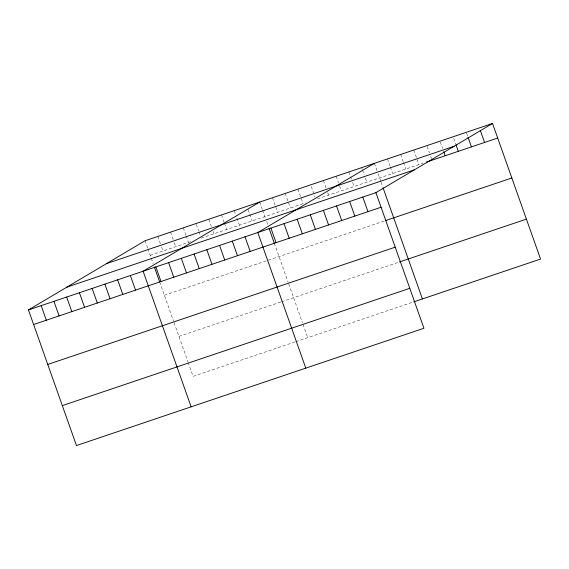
<?xml version="1.0" encoding="UTF-8"?>
<svg xmlns="http://www.w3.org/2000/svg" width="569" height="569" viewBox="0 0 569 569"><rect width="100%" height="100%" fill="white"/><g stroke="black" fill="none" stroke-linecap="round" stroke-linejoin="round"><path stroke-width="0.43" stroke-dasharray="2.85 2.13" d="M150.23 255.325L190.835 241.612M201.191 238.119L305.503 202.913M317.445 198.88L423.037 163.232M164.37 295.261L384.936 220.808M178.943 336.407L280.866 302.004M281.662 301.734L398.713 262.224M295.012 341.941L193.09 376.351L188.375 363.036M295.809 341.677L412.859 302.16M466.566 133.132L467.711 136.368M453.728 138.374L455.733 144.042M440.314 141.994L442.604 148.473M427.184 146.425L429.481 152.897M430.626 156.141L431.487 158.566M413.77 150.045L418.933 164.619M400.647 154.476L403.229 161.76M403.513 162.57L405.811 169.05M387.517 158.907L390.099 166.191M390.384 167.002L392.681 173.481M374.395 163.339L376.977 170.622M378.122 173.865L380.732 181.241M381.031 182.073L382.795 187.066M361.656 167.635L362.225 169.256M362.51 170.067L364.231 174.925M365.383 178.161L366.813 182.215M348.911 171.938L350.348 175.985M350.632 176.795L351.493 179.228M352.638 182.464L354.074 186.511M336.172 176.241L338.47 182.713M339.615 185.956L341.336 190.814M323.434 180.537L326.3 188.638M327.737 192.685L328.59 195.117M311.264 186.461L314.991 196.988M297.95 189.143L303.113 203.716M285.211 193.439L290.375 208.019M272.473 197.742L277.629 212.315M259.727 202.045L262.309 209.328M262.601 210.139L265.481 218.283M266.662 221.611L267.835 224.94M274.322 243.24L288.177 282.373M288.746 283.988L302.445 322.666M303.035 324.33L307.751 337.645M248.134 209.584L252.152 220.921M234.25 210.644L235.687 214.691M236.832 217.934L239.414 225.217M221.512 214.947L224.094 222.23M224.378 223.041L226.668 229.52M208.766 219.243L211.348 226.533M213.069 231.391L213.93 233.823M196.312 224.357L198.609 230.829M198.894 231.64L200.331 235.694M183.289 227.842L185.871 235.132M186.155 235.943L188.453 242.422M170.551 232.145L173.132 239.435M174.278 242.671L175.707 246.718M157.805 236.448L160.387 243.731M161.539 246.974L162.969 251.021M145.067 240.744L147.648 248.034M147.933 248.845L153.175 263.646M159.661 281.947L173.517 321.08M174.086 322.694L188.076 362.204"/><path stroke-width="0.85" d="M492.534 123.459L375.91 192.649L423.933 328.256L76.466 445.541L28.45 309.941L145.067 240.744L492.534 123.459L540.55 259.059L413.656 301.897M259.727 202.045L143.111 271.235L191.134 406.835M374.395 163.339L257.778 232.529L305.795 368.129M106.581 263.582L454.048 146.29M426.316 162.129L497.69 138.032M66.936 287.103L414.396 169.818M28.45 309.941L375.91 192.649M33.614 324.515L381.074 207.23M385.732 220.537L511.837 177.976M47.753 364.452L395.22 247.166M399.509 261.953L526.41 219.122M62.327 405.605L409.787 288.312M480.264 130.315L484.568 142.463M467.995 137.179L471.438 146.894M456.018 144.846L458.315 151.326M443.756 151.71L445.186 155.757M383.093 187.898L422.411 298.938M362.787 197.08L367.951 211.661M349.658 201.511L354.821 216.092M336.535 205.942L341.699 220.523M323.405 210.374L328.569 224.954M310.283 214.805L315.446 229.385M297.153 219.236L302.317 233.816M284.031 223.667L289.187 238.24M270.901 228.098L276.065 242.671M269.016 228.269L274.322 243.24M245.033 236.832L250.196 251.406M232.294 241.128L237.458 255.709M219.556 245.431L224.719 260.005M206.817 249.734L211.974 264.308M194.072 254.03L199.235 268.611M181.333 258.333L186.497 272.907M168.595 262.636L173.758 277.21M155.856 266.932L161.013 281.513M154.355 266.975L159.661 281.947M130.372 275.538L135.536 290.112M117.634 279.834L122.797 294.415M104.895 284.137L110.052 298.711M92.15 288.44L97.313 303.014M79.411 292.736L84.575 307.317M66.673 297.039L71.829 311.613M53.934 301.335L59.091 315.916M41.188 305.638L46.352 320.212"/></g></svg>
